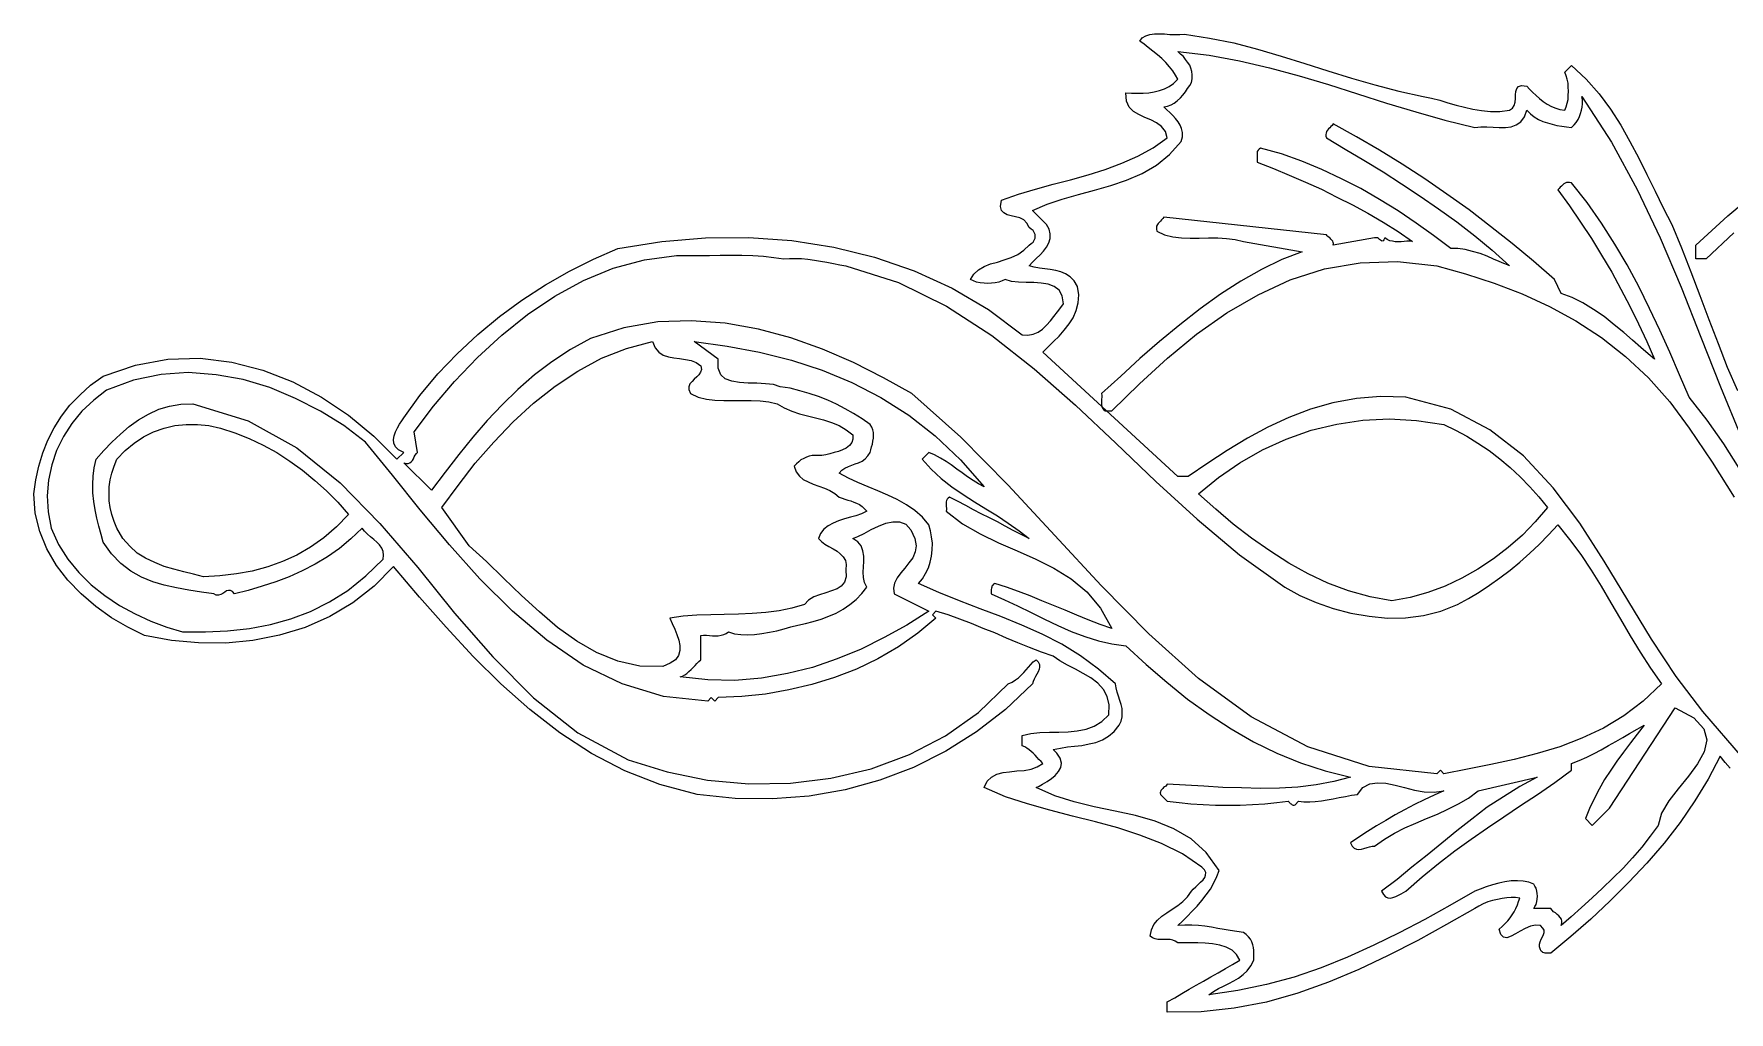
# Model space of a CAD drawing. Extents: x 0.1 to 18.9, y 0.1 to 12.9.
# Drawn here: x 0.05 to 6.77, y 7.66 to 11.54 of the extents above; entities that cross this region are included whole.
import ezdxf

# ---------------------------------------------------------------- set-up
doc = ezdxf.new("R2010")
doc.units = 0
doc.layers.add('1', color=7, linetype='Continuous')

msp = doc.modelspace()

# ---------------------------------------------------------------- linework, layer by layer
for points in [[(6.779, 8.624), (6.759, 8.647), (6.739, 8.671), (6.692, 8.581), (6.639, 8.494), (6.581, 8.409), (6.517, 8.327), (6.449, 8.248), (6.377, 8.172), (6.303, 8.098), (6.226, 8.026), (6.147, 7.957), (6.068, 7.89), (6.062, 7.89), (6.056, 7.89), (6.051, 7.89), (6.045, 7.891), (6.041, 7.892), (6.036, 7.893), (6.033, 7.896), (6.029, 7.899), (6.027, 7.904), (6.023, 7.916), (6.023, 7.926), (6.025, 7.936), (6.029, 7.946), (6.035, 7.955), (6.039, 7.964), (6.041, 7.972), (6.041, 7.982), (6.036, 7.99), (6.027, 8), (6.007, 8.002), (5.987, 7.998), (5.966, 7.989), (5.946, 7.978), (5.928, 7.967), (5.91, 7.958), (5.894, 7.952), (5.88, 7.954), (5.87, 7.964), (5.863, 7.986), (5.875, 7.997), (5.886, 8.007), (5.897, 8.019), (5.906, 8.031), (5.915, 8.043), (5.922, 8.055), (5.929, 8.068), (5.935, 8.082), (5.94, 8.095), (5.945, 8.109), (5.928, 8.111), (5.911, 8.111), (5.893, 8.11), (5.875, 8.107), (5.856, 8.104), (5.837, 8.099), (5.818, 8.094), (5.8, 8.086), (5.783, 8.077), (5.767, 8.068), (5.654, 8.004), (5.54, 7.941), (5.423, 7.881), (5.306, 7.826), (5.187, 7.775), (5.065, 7.732), (4.94, 7.697), (4.813, 7.672), (4.682, 7.658), (4.547, 7.657), (4.547, 7.698), (4.577, 7.714), (4.605, 7.731), (4.634, 7.748), (4.662, 7.764), (4.691, 7.78), (4.72, 7.797), (4.749, 7.813), (4.778, 7.83), (4.806, 7.846), (4.835, 7.863), (4.822, 7.885), (4.804, 7.902), (4.781, 7.914), (4.755, 7.922), (4.727, 7.928), (4.698, 7.93), (4.668, 7.931), (4.639, 7.931), (4.613, 7.931), (4.589, 7.931), (4.579, 7.938), (4.569, 7.942), (4.558, 7.945), (4.546, 7.945), (4.534, 7.945), (4.522, 7.945), (4.51, 7.945), (4.499, 7.947), (4.488, 7.952), (4.479, 7.958), (4.484, 7.983), (4.494, 8.004), (4.508, 8.022), (4.526, 8.037), (4.546, 8.051), (4.567, 8.065), (4.589, 8.08), (4.609, 8.095), (4.628, 8.114), (4.643, 8.136), (4.65, 8.145), (4.66, 8.154), (4.67, 8.163), (4.679, 8.172), (4.689, 8.181), (4.696, 8.19), (4.699, 8.2), (4.7, 8.21), (4.695, 8.221), (4.684, 8.232), (4.607, 8.284), (4.524, 8.326), (4.439, 8.359), (4.351, 8.387), (4.262, 8.411), (4.172, 8.434), (4.082, 8.457), (3.993, 8.482), (3.906, 8.511), (3.821, 8.547), (3.833, 8.572), (3.85, 8.589), (3.871, 8.6), (3.896, 8.607), (3.922, 8.61), (3.951, 8.613), (3.98, 8.615), (4.007, 8.62), (4.032, 8.629), (4.054, 8.643), (4.047, 8.651), (4.038, 8.659), (4.031, 8.666), (4.023, 8.675), (4.016, 8.683), (4.007, 8.69), (4, 8.697), (3.991, 8.703), (3.982, 8.708), (3.972, 8.712), (3.972, 8.753), (4.006, 8.761), (4.042, 8.765), (4.08, 8.767), (4.117, 8.767), (4.154, 8.768), (4.19, 8.772), (4.226, 8.779), (4.258, 8.79), (4.288, 8.809), (4.315, 8.835), (4.317, 8.875), (4.309, 8.908), (4.294, 8.936), (4.272, 8.961), (4.244, 8.982), (4.214, 9), (4.183, 9.017), (4.151, 9.033), (4.121, 9.05), (4.095, 9.068), (4.048, 9.084), (4.001, 9.102), (3.955, 9.121), (3.91, 9.14), (3.863, 9.16), (3.817, 9.178), (3.771, 9.197), (3.725, 9.215), (3.678, 9.232), (3.63, 9.246), (3.616, 9.232), (3.63, 9.219), (3.558, 9.159), (3.481, 9.105), (3.4, 9.058), (3.315, 9.017), (3.228, 8.984), (3.138, 8.956), (3.047, 8.934), (2.954, 8.918), (2.86, 8.908), (2.767, 8.904), (2.753, 8.89), (2.739, 8.904), (2.726, 8.89), (2.55, 8.908), (2.386, 8.958), (2.232, 9.033), (2.087, 9.131), (1.951, 9.246), (1.822, 9.374), (1.701, 9.51), (1.585, 9.648), (1.476, 9.786), (1.369, 9.917), (1.283, 9.982), (1.19, 10.04), (1.091, 10.09), (0.989, 10.133), (0.884, 10.165), (0.776, 10.184), (0.666, 10.192), (0.558, 10.185), (0.449, 10.162), (0.342, 10.123), (0.291, 10.083), (0.244, 10.039), (0.205, 9.99), (0.171, 9.939), (0.144, 9.884), (0.125, 9.827), (0.112, 9.766), (0.107, 9.704), (0.111, 9.64), (0.123, 9.575), (0.151, 9.511), (0.188, 9.453), (0.232, 9.4), (0.281, 9.351), (0.335, 9.308), (0.393, 9.269), (0.455, 9.236), (0.517, 9.207), (0.581, 9.183), (0.643, 9.164), (0.734, 9.164), (0.822, 9.168), (0.909, 9.178), (0.992, 9.194), (1.072, 9.216), (1.15, 9.245), (1.226, 9.283), (1.299, 9.329), (1.37, 9.386), (1.438, 9.452), (1.44, 9.469), (1.438, 9.483), (1.433, 9.496), (1.424, 9.509), (1.413, 9.52), (1.401, 9.53), (1.388, 9.541), (1.376, 9.552), (1.365, 9.563), (1.356, 9.575), (1.311, 9.533), (1.266, 9.495), (1.218, 9.462), (1.169, 9.433), (1.118, 9.406), (1.066, 9.383), (1.013, 9.363), (0.959, 9.345), (0.904, 9.329), (0.849, 9.315), (0.841, 9.324), (0.833, 9.328), (0.826, 9.329), (0.818, 9.327), (0.811, 9.322), (0.803, 9.317), (0.795, 9.313), (0.786, 9.31), (0.777, 9.31), (0.767, 9.315), (0.718, 9.322), (0.668, 9.33), (0.619, 9.339), (0.571, 9.35), (0.525, 9.363), (0.481, 9.381), (0.438, 9.405), (0.398, 9.435), (0.362, 9.474), (0.328, 9.52), (0.32, 9.551), (0.311, 9.583), (0.303, 9.615), (0.297, 9.648), (0.291, 9.681), (0.288, 9.715), (0.287, 9.749), (0.289, 9.782), (0.293, 9.815), (0.301, 9.849), (0.331, 9.883), (0.363, 9.916), (0.397, 9.948), (0.432, 9.978), (0.469, 10.005), (0.508, 10.028), (0.549, 10.047), (0.592, 10.059), (0.637, 10.067), (0.684, 10.068), (0.904, 10.001), (1.096, 9.894), (1.268, 9.755), (1.426, 9.594), (1.576, 9.419), (1.722, 9.239), (1.874, 9.065), (2.034, 8.903), (2.211, 8.764), (2.41, 8.657), (2.565, 8.609), (2.725, 8.577), (2.888, 8.562), (3.053, 8.565), (3.214, 8.584), (3.373, 8.622), (3.525, 8.678), (3.668, 8.752), (3.799, 8.845), (3.917, 8.958), (3.932, 8.965), (3.946, 8.974), (3.958, 8.982), (3.968, 8.993), (3.978, 9.003), (3.988, 9.014), (3.997, 9.024), (4.006, 9.035), (4.016, 9.045), (4.027, 9.054), (4.035, 9.045), (4.04, 9.035), (4.041, 9.025), (4.039, 9.016), (4.035, 9.006), (4.03, 8.997), (4.025, 8.988), (4.02, 8.977), (4.016, 8.968), (4.013, 8.958), (3.906, 8.857), (3.791, 8.768), (3.669, 8.691), (3.541, 8.627), (3.408, 8.576), (3.27, 8.538), (3.127, 8.513), (2.982, 8.502), (2.834, 8.504), (2.684, 8.52), (2.536, 8.559), (2.397, 8.613), (2.265, 8.682), (2.139, 8.764), (2.02, 8.857), (1.905, 8.958), (1.795, 9.067), (1.688, 9.183), (1.583, 9.302), (1.479, 9.424), (1.403, 9.345), (1.319, 9.279), (1.227, 9.225), (1.13, 9.182), (1.028, 9.151), (0.922, 9.13), (0.815, 9.12), (0.707, 9.121), (0.599, 9.13), (0.493, 9.15), (0.427, 9.183), (0.362, 9.22), (0.3, 9.265), (0.242, 9.315), (0.189, 9.369), (0.143, 9.428), (0.105, 9.494), (0.077, 9.562), (0.059, 9.635), (0.054, 9.712), (0.061, 9.767), (0.073, 9.821), (0.089, 9.874), (0.109, 9.924), (0.134, 9.973), (0.164, 10.019), (0.197, 10.063), (0.237, 10.104), (0.279, 10.142), (0.328, 10.178), (0.457, 10.222), (0.585, 10.246), (0.713, 10.25), (0.839, 10.234), (0.962, 10.202), (1.08, 10.155), (1.194, 10.095), (1.301, 10.023), (1.401, 9.94), (1.493, 9.849), (1.52, 9.876), (1.5, 9.886), (1.488, 9.898), (1.481, 9.912), (1.48, 9.927), (1.482, 9.942), (1.488, 9.958), (1.495, 9.973), (1.504, 9.988), (1.512, 10.001), (1.52, 10.013), (1.584, 10.102), (1.655, 10.187), (1.732, 10.267), (1.814, 10.343), (1.9, 10.414), (1.989, 10.479), (2.082, 10.54), (2.177, 10.594), (2.273, 10.642), (2.369, 10.684), (2.543, 10.712), (2.716, 10.726), (2.888, 10.728), (3.059, 10.716), (3.225, 10.69), (3.387, 10.65), (3.544, 10.596), (3.695, 10.527), (3.838, 10.442), (3.972, 10.342), (3.994, 10.34), (4.016, 10.344), (4.035, 10.352), (4.053, 10.364), (4.069, 10.38), (4.084, 10.397), (4.098, 10.415), (4.112, 10.433), (4.125, 10.45), (4.136, 10.465), (4.131, 10.497), (4.119, 10.519), (4.099, 10.534), (4.075, 10.543), (4.047, 10.547), (4.018, 10.549), (3.988, 10.55), (3.958, 10.551), (3.929, 10.554), (3.904, 10.561), (3.892, 10.556), (3.879, 10.551), (3.865, 10.548), (3.85, 10.547), (3.835, 10.546), (3.821, 10.547), (3.805, 10.548), (3.791, 10.551), (3.779, 10.556), (3.767, 10.561), (3.78, 10.583), (3.799, 10.6), (3.821, 10.613), (3.846, 10.623), (3.874, 10.63), (3.901, 10.639), (3.928, 10.649), (3.955, 10.661), (3.979, 10.677), (4, 10.698), (4.008, 10.704), (4.015, 10.71), (4.02, 10.717), (4.023, 10.725), (4.024, 10.732), (4.023, 10.74), (4.02, 10.748), (4.015, 10.755), (4.008, 10.761), (4, 10.767), (3.991, 10.785), (3.978, 10.798), (3.963, 10.806), (3.946, 10.81), (3.928, 10.814), (3.912, 10.818), (3.899, 10.825), (3.89, 10.835), (3.886, 10.851), (3.89, 10.876), (3.957, 10.899), (4.025, 10.92), (4.095, 10.939), (4.164, 10.957), (4.233, 10.976), (4.301, 10.998), (4.367, 11.022), (4.43, 11.05), (4.491, 11.083), (4.547, 11.123), (4.54, 11.148), (4.524, 11.168), (4.505, 11.183), (4.482, 11.194), (4.458, 11.204), (4.434, 11.215), (4.413, 11.228), (4.396, 11.245), (4.386, 11.269), (4.383, 11.301), (4.406, 11.3), (4.429, 11.3), (4.452, 11.3), (4.474, 11.302), (4.495, 11.305), (4.517, 11.31), (4.536, 11.317), (4.555, 11.327), (4.572, 11.339), (4.589, 11.356), (4.58, 11.372), (4.569, 11.388), (4.556, 11.405), (4.541, 11.421), (4.525, 11.437), (4.508, 11.452), (4.49, 11.467), (4.472, 11.481), (4.455, 11.494), (4.438, 11.506), (4.448, 11.519), (4.462, 11.528), (4.478, 11.533), (4.496, 11.535), (4.516, 11.535), (4.536, 11.535), (4.557, 11.533), (4.577, 11.532), (4.597, 11.532), (4.616, 11.534), (4.714, 11.518), (4.811, 11.499), (4.905, 11.474), (4.999, 11.447), (5.092, 11.418), (5.184, 11.389), (5.277, 11.36), (5.37, 11.333), (5.465, 11.308), (5.561, 11.287), (5.595, 11.28), (5.628, 11.272), (5.66, 11.262), (5.693, 11.253), (5.726, 11.244), (5.759, 11.237), (5.793, 11.231), (5.828, 11.227), (5.865, 11.228), (5.904, 11.232), (5.916, 11.24), (5.923, 11.251), (5.927, 11.265), (5.928, 11.279), (5.928, 11.293), (5.929, 11.307), (5.933, 11.318), (5.94, 11.326), (5.952, 11.33), (5.972, 11.328), (5.983, 11.316), (5.995, 11.304), (6.009, 11.291), (6.023, 11.279), (6.037, 11.267), (6.053, 11.256), (6.07, 11.247), (6.087, 11.24), (6.104, 11.235), (6.123, 11.232), (6.128, 11.246), (6.133, 11.26), (6.136, 11.275), (6.137, 11.291), (6.138, 11.308), (6.137, 11.324), (6.136, 11.34), (6.133, 11.356), (6.128, 11.369), (6.123, 11.383), (6.15, 11.41), (6.208, 11.355), (6.259, 11.297), (6.304, 11.236), (6.345, 11.173), (6.381, 11.109), (6.416, 11.043), (6.448, 10.977), (6.481, 10.911), (6.513, 10.845), (6.547, 10.78), (6.586, 10.687), (6.623, 10.592), (6.659, 10.498), (6.694, 10.403), (6.731, 10.308), (6.767, 10.214), (6.808, 10.121)], [(6.793, 10.747), (6.684, 10.643), (6.643, 10.643), (6.643, 10.698), (6.769, 10.814), (6.899, 10.922)]]:
    msp.add_lwpolyline(points)
at = {"layer": '1'}
for points in [[(6.827, 8.666), (6.671, 8.849), (6.565, 8.987), (6.467, 9.136), (6.373, 9.29), (6.279, 9.445), (6.183, 9.595), (6.077, 9.736), (5.959, 9.862), (5.826, 9.966), (5.672, 10.047), (5.493, 10.095), (5.392, 10.098), (5.297, 10.089), (5.204, 10.072), (5.115, 10.047), (5.029, 10.014), (4.946, 9.976), (4.865, 9.932), (4.785, 9.884), (4.708, 9.833), (4.63, 9.78), (4.589, 9.78), (4.054, 10.273), (4.075, 10.294), (4.096, 10.315), (4.119, 10.337), (4.139, 10.36), (4.158, 10.385), (4.174, 10.41), (4.186, 10.439), (4.194, 10.469), (4.196, 10.5), (4.191, 10.534), (4.178, 10.556), (4.162, 10.572), (4.144, 10.584), (4.125, 10.592), (4.105, 10.597), (4.083, 10.601), (4.062, 10.603), (4.041, 10.606), (4.019, 10.61), (4, 10.616), (4.013, 10.63), (4.028, 10.644), (4.043, 10.659), (4.057, 10.674), (4.069, 10.69), (4.077, 10.707), (4.083, 10.724), (4.083, 10.742), (4.079, 10.761), (4.068, 10.78), (4.013, 10.835), (4.071, 10.86), (4.131, 10.88), (4.195, 10.898), (4.259, 10.915), (4.323, 10.934), (4.386, 10.955), (4.447, 10.982), (4.504, 11.015), (4.556, 11.057), (4.602, 11.109), (4.607, 11.127), (4.607, 11.144), (4.604, 11.16), (4.598, 11.173), (4.59, 11.187), (4.58, 11.199), (4.569, 11.211), (4.557, 11.223), (4.545, 11.234), (4.534, 11.246), (4.548, 11.249), (4.562, 11.254), (4.575, 11.261), (4.587, 11.27), (4.599, 11.281), (4.609, 11.292), (4.619, 11.305), (4.628, 11.318), (4.636, 11.33), (4.643, 11.342), (4.646, 11.357), (4.646, 11.373), (4.644, 11.386), (4.641, 11.399), (4.636, 11.411), (4.628, 11.423), (4.62, 11.434), (4.611, 11.445), (4.6, 11.455), (4.589, 11.465), (4.713, 11.451), (4.834, 11.428), (4.953, 11.401), (5.07, 11.369), (5.186, 11.334), (5.301, 11.297), (5.416, 11.261), (5.532, 11.226), (5.648, 11.193), (5.767, 11.164)], [(5.767, 11.164), (5.79, 11.166), (5.814, 11.166), (5.839, 11.165), (5.863, 11.164), (5.888, 11.164), (5.91, 11.167), (5.931, 11.174), (5.949, 11.187), (5.963, 11.206), (5.972, 11.232), (5.987, 11.218), (6.002, 11.206), (6.019, 11.196), (6.036, 11.188), (6.054, 11.182), (6.073, 11.177), (6.092, 11.172), (6.111, 11.169), (6.13, 11.166), (6.15, 11.164), (6.16, 11.174), (6.168, 11.184), (6.176, 11.196), (6.181, 11.207), (6.186, 11.219), (6.19, 11.232), (6.192, 11.244), (6.193, 11.258), (6.193, 11.273), (6.191, 11.287), (6.308, 11.106), (6.41, 10.918), (6.501, 10.726), (6.584, 10.531), (6.663, 10.333), (6.741, 10.136), (6.821, 9.94)], [(6.815, 9.814), (6.754, 9.91), (6.688, 10.004), (6.616, 10.095), (6.578, 10.184), (6.54, 10.273), (6.5, 10.36), (6.459, 10.447), (6.416, 10.534), (6.37, 10.619), (6.321, 10.702), (6.268, 10.785), (6.212, 10.866), (6.15, 10.945), (6.142, 10.946), (6.136, 10.946), (6.13, 10.946), (6.125, 10.943), (6.119, 10.94), (6.114, 10.935), (6.11, 10.931), (6.105, 10.927), (6.101, 10.922), (6.095, 10.917), (6.142, 10.854), (6.186, 10.789), (6.229, 10.724), (6.269, 10.658), (6.309, 10.59), (6.345, 10.523), (6.381, 10.455), (6.415, 10.386), (6.448, 10.316), (6.479, 10.246), (6.454, 10.267), (6.425, 10.292), (6.392, 10.321), (6.357, 10.351), (6.319, 10.382), (6.279, 10.414), (6.237, 10.443), (6.195, 10.469), (6.152, 10.49), (6.109, 10.506), (6.082, 10.561), (5.999, 10.634), (5.915, 10.704), (5.829, 10.772), (5.744, 10.838), (5.656, 10.9), (5.568, 10.961), (5.479, 11.018), (5.388, 11.074), (5.297, 11.127), (5.205, 11.178), (5.201, 11.172), (5.196, 11.168), (5.191, 11.163), (5.187, 11.159), (5.183, 11.154), (5.179, 11.148), (5.177, 11.142), (5.176, 11.136), (5.176, 11.13), (5.178, 11.123), (5.253, 11.078), (5.327, 11.034), (5.403, 10.988), (5.476, 10.94), (5.55, 10.892), (5.623, 10.842), (5.695, 10.79), (5.766, 10.735), (5.835, 10.677), (5.904, 10.616), (5.896, 10.619), (5.881, 10.625), (5.863, 10.633), (5.84, 10.642), (5.815, 10.654), (5.787, 10.664), (5.757, 10.672), (5.728, 10.68), (5.699, 10.684), (5.671, 10.684), (5.603, 10.736), (5.534, 10.785), (5.462, 10.833), (5.389, 10.879), (5.315, 10.922), (5.238, 10.961), (5.16, 10.998), (5.081, 11.03), (5, 11.059), (4.917, 11.082), (4.911, 11.078), (4.907, 11.074), (4.904, 11.069), (4.903, 11.064), (4.903, 11.058), (4.903, 11.051), (4.904, 11.045), (4.904, 11.039), (4.904, 11.033), (4.904, 11.027), (4.968, 11.001), (5.031, 10.975), (5.095, 10.947), (5.158, 10.919), (5.22, 10.888), (5.281, 10.857), (5.342, 10.824), (5.403, 10.789), (5.462, 10.751), (5.52, 10.712), (5.509, 10.713), (5.497, 10.713), (5.486, 10.712), (5.474, 10.711), (5.462, 10.711), (5.451, 10.711), (5.44, 10.713), (5.429, 10.715), (5.419, 10.72), (5.41, 10.726), (5.406, 10.718), (5.403, 10.714), (5.399, 10.713), (5.396, 10.714), (5.392, 10.717), (5.388, 10.72), (5.384, 10.724), (5.38, 10.726), (5.375, 10.727), (5.369, 10.726), (5.205, 10.698), (5.206, 10.704), (5.205, 10.708), (5.203, 10.713), (5.2, 10.717), (5.196, 10.721), (5.193, 10.725), (5.189, 10.728), (5.184, 10.732), (5.181, 10.735), (5.178, 10.739), (4.534, 10.808), (4.529, 10.803), (4.524, 10.798), (4.52, 10.793), (4.516, 10.789), (4.511, 10.784), (4.508, 10.779), (4.505, 10.773), (4.505, 10.767), (4.505, 10.761), (4.506, 10.753), (4.536, 10.739), (4.569, 10.731), (4.603, 10.726), (4.638, 10.725), (4.674, 10.725), (4.711, 10.726), (4.747, 10.726), (4.782, 10.724), (4.816, 10.72), (4.849, 10.712), (5.082, 10.671), (5.001, 10.641), (4.921, 10.601), (4.839, 10.555), (4.758, 10.503), (4.677, 10.445), (4.597, 10.382), (4.517, 10.316), (4.439, 10.248), (4.363, 10.178), (4.287, 10.109), (4.288, 10.102), (4.288, 10.095), (4.287, 10.087), (4.286, 10.079), (4.286, 10.071), (4.286, 10.065), (4.288, 10.058), (4.291, 10.051), (4.295, 10.046), (4.301, 10.041), (4.328, 10.041), (4.437, 10.148), (4.548, 10.25), (4.663, 10.345), (4.783, 10.429), (4.907, 10.501), (5.035, 10.56), (5.171, 10.603), (5.312, 10.628), (5.46, 10.633), (5.616, 10.616), (5.73, 10.584), (5.843, 10.547), (5.954, 10.504), (6.063, 10.454), (6.167, 10.397), (6.268, 10.331), (6.364, 10.256), (6.455, 10.172), (6.539, 10.077), (6.616, 9.972), (6.708, 9.837), (6.795, 9.699)], [(3.027, 10.643), (3.049, 10.645), (3.073, 10.645), (3.097, 10.644), (3.122, 10.642), (3.148, 10.638), (3.172, 10.634), (3.198, 10.63), (3.224, 10.625), (3.249, 10.62), (3.273, 10.616), (3.481, 10.549), (3.672, 10.455), (3.851, 10.339), (4.02, 10.207), (4.183, 10.063), (4.343, 9.912), (4.502, 9.76), (4.666, 9.611), (4.834, 9.47), (5.013, 9.342), (5.073, 9.309), (5.137, 9.281), (5.205, 9.257), (5.275, 9.238), (5.347, 9.226), (5.42, 9.219), (5.492, 9.22), (5.563, 9.229), (5.632, 9.246), (5.698, 9.273), (5.741, 9.297), (5.784, 9.322), (5.825, 9.35), (5.866, 9.379), (5.906, 9.409), (5.945, 9.441), (5.984, 9.476), (6.022, 9.511), (6.059, 9.549), (6.095, 9.589), (6.142, 9.531), (6.187, 9.471), (6.228, 9.409), (6.267, 9.345), (6.306, 9.28), (6.344, 9.215), (6.382, 9.149), (6.422, 9.084), (6.463, 9.021), (6.506, 8.958), (6.434, 8.89), (6.357, 8.832), (6.276, 8.783), (6.191, 8.743), (6.104, 8.709), (6.014, 8.682), (5.923, 8.659), (5.83, 8.639), (5.737, 8.62), (5.643, 8.602), (5.63, 8.616), (5.616, 8.602), (5.348, 8.631), (5.104, 8.709), (4.88, 8.828), (4.671, 8.98), (4.474, 9.156), (4.285, 9.348), (4.101, 9.547), (3.916, 9.746), (3.729, 9.936), (3.534, 10.109), (3.422, 10.172), (3.303, 10.232), (3.181, 10.285), (3.055, 10.33), (2.926, 10.365), (2.794, 10.388), (2.66, 10.398), (2.527, 10.393), (2.393, 10.37), (2.26, 10.328), (2.181, 10.284), (2.107, 10.235), (2.038, 10.183), (1.973, 10.125), (1.91, 10.065), (1.851, 10.002), (1.794, 9.936), (1.738, 9.868), (1.684, 9.797), (1.63, 9.726), (1.52, 9.835), (1.53, 9.832), (1.538, 9.832), (1.545, 9.834), (1.55, 9.839), (1.555, 9.844), (1.559, 9.851), (1.562, 9.858), (1.566, 9.865), (1.571, 9.871), (1.575, 9.876), (1.561, 9.958), (1.638, 10.059), (1.722, 10.157), (1.812, 10.252), (1.909, 10.341), (2.011, 10.422), (2.119, 10.495), (2.233, 10.557), (2.351, 10.606), (2.475, 10.639), (2.602, 10.657), (2.645, 10.656), (2.688, 10.656), (2.732, 10.657), (2.774, 10.658), (2.818, 10.658), (2.861, 10.658), (2.904, 10.656), (2.946, 10.654), (2.987, 10.649), (3.027, 10.643)], [(2.698, 10.219), (2.7, 10.205), (2.697, 10.194), (2.69, 10.184), (2.682, 10.175), (2.672, 10.166), (2.663, 10.157), (2.655, 10.148), (2.651, 10.136), (2.651, 10.125), (2.657, 10.109), (2.687, 10.095), (2.72, 10.087), (2.754, 10.083), (2.789, 10.081), (2.825, 10.081), (2.862, 10.082), (2.898, 10.082), (2.933, 10.08), (2.967, 10.076), (3, 10.068), (3.028, 10.052), (3.059, 10.04), (3.089, 10.029), (3.121, 10.021), (3.153, 10.013), (3.184, 10.005), (3.216, 9.995), (3.246, 9.982), (3.274, 9.966), (3.301, 9.945), (3.301, 9.928), (3.296, 9.915), (3.287, 9.903), (3.274, 9.893), (3.26, 9.886), (3.244, 9.88), (3.226, 9.875), (3.209, 9.87), (3.193, 9.866), (3.178, 9.863), (3.164, 9.864), (3.152, 9.864), (3.139, 9.863), (3.128, 9.861), (3.117, 9.857), (3.106, 9.852), (3.095, 9.847), (3.086, 9.839), (3.077, 9.831), (3.068, 9.821), (3.076, 9.799), (3.089, 9.782), (3.104, 9.769), (3.123, 9.759), (3.144, 9.75), (3.166, 9.742), (3.188, 9.734), (3.209, 9.725), (3.229, 9.713), (3.246, 9.698), (3.258, 9.695), (3.269, 9.691), (3.281, 9.687), (3.293, 9.684), (3.304, 9.679), (3.315, 9.674), (3.327, 9.669), (3.337, 9.661), (3.346, 9.654), (3.356, 9.643), (3.335, 9.633), (3.313, 9.625), (3.291, 9.619), (3.267, 9.612), (3.244, 9.604), (3.223, 9.595), (3.203, 9.585), (3.186, 9.571), (3.173, 9.555), (3.164, 9.534), (3.176, 9.523), (3.19, 9.512), (3.206, 9.503), (3.222, 9.494), (3.238, 9.484), (3.251, 9.474), (3.262, 9.462), (3.271, 9.447), (3.274, 9.431), (3.273, 9.41), (3.274, 9.382), (3.268, 9.362), (3.255, 9.346), (3.238, 9.335), (3.216, 9.327), (3.193, 9.319), (3.169, 9.311), (3.146, 9.303), (3.125, 9.29), (3.109, 9.273), (3.059, 9.258), (3.008, 9.248), (2.956, 9.241), (2.902, 9.237), (2.847, 9.234), (2.791, 9.233), (2.737, 9.232), (2.682, 9.23), (2.628, 9.226), (2.575, 9.219), (2.584, 9.197), (2.595, 9.175), (2.603, 9.154), (2.611, 9.131), (2.615, 9.111), (2.615, 9.09), (2.609, 9.071), (2.597, 9.054), (2.577, 9.04), (2.547, 9.027), (2.456, 9.029), (2.369, 9.048), (2.285, 9.082), (2.207, 9.128), (2.13, 9.182), (2.058, 9.244), (1.987, 9.309), (1.916, 9.377), (1.848, 9.443), (1.78, 9.506), (1.671, 9.657), (1.736, 9.745), (1.804, 9.833), (1.877, 9.916), (1.954, 9.997), (2.035, 10.071), (2.12, 10.139), (2.21, 10.198), (2.304, 10.249), (2.403, 10.288), (2.506, 10.315), (2.517, 10.291), (2.531, 10.273), (2.549, 10.262), (2.57, 10.255), (2.591, 10.251), (2.614, 10.248), (2.637, 10.244), (2.66, 10.24), (2.68, 10.232), (2.698, 10.219)], [(3.821, 9.739), (3.799, 9.751), (3.777, 9.765), (3.755, 9.779), (3.734, 9.795), (3.713, 9.81), (3.691, 9.826), (3.67, 9.84), (3.648, 9.853), (3.625, 9.866), (3.602, 9.876), (3.575, 9.849), (3.611, 9.809), (3.651, 9.773), (3.693, 9.74), (3.738, 9.709), (3.783, 9.68), (3.828, 9.652), (3.874, 9.625), (3.917, 9.595), (3.96, 9.565), (4, 9.534), (3.968, 9.55), (3.936, 9.566), (3.905, 9.583), (3.874, 9.6), (3.842, 9.616), (3.81, 9.632), (3.779, 9.648), (3.748, 9.666), (3.716, 9.682), (3.684, 9.698), (3.678, 9.695), (3.674, 9.69), (3.672, 9.685), (3.67, 9.68), (3.67, 9.674), (3.67, 9.667), (3.671, 9.661), (3.672, 9.655), (3.672, 9.649), (3.671, 9.643), (3.736, 9.593), (3.805, 9.553), (3.878, 9.517), (3.952, 9.485), (4.026, 9.452), (4.098, 9.417), (4.166, 9.375), (4.228, 9.323), (4.283, 9.258), (4.328, 9.178), (4.281, 9.194), (4.234, 9.212), (4.188, 9.231), (4.142, 9.25), (4.096, 9.269), (4.05, 9.288), (4.004, 9.307), (3.958, 9.325), (3.91, 9.341), (3.863, 9.356), (3.858, 9.353), (3.855, 9.35), (3.852, 9.346), (3.851, 9.342), (3.85, 9.338), (3.849, 9.332), (3.849, 9.327), (3.849, 9.321), (3.849, 9.315), (3.902, 9.291), (3.954, 9.267), (4.007, 9.241), (4.06, 9.215), (4.113, 9.19), (4.166, 9.166), (4.22, 9.146), (4.274, 9.129), (4.328, 9.117), (4.383, 9.109), (4.463, 9.035), (4.545, 8.965), (4.628, 8.898), (4.713, 8.837), (4.8, 8.78), (4.889, 8.729), (4.982, 8.684), (5.076, 8.645), (5.173, 8.613), (5.273, 8.589), (5.207, 8.571), (5.137, 8.558), (5.065, 8.549), (4.992, 8.545), (4.917, 8.544), (4.842, 8.546), (4.767, 8.548), (4.692, 8.553), (4.619, 8.557), (4.547, 8.561), (4.544, 8.557), (4.541, 8.553), (4.536, 8.55), (4.532, 8.547), (4.529, 8.543), (4.525, 8.539), (4.522, 8.535), (4.52, 8.53), (4.519, 8.526), (4.52, 8.52), (4.547, 8.493), (4.594, 8.488), (4.641, 8.482), (4.69, 8.48), (4.738, 8.478), (4.787, 8.477), (4.836, 8.478), (4.885, 8.48), (4.934, 8.482), (4.981, 8.488), (5.027, 8.493), (5.029, 8.49), (5.033, 8.487), (5.035, 8.484), (5.039, 8.482), (5.042, 8.479), (5.046, 8.478), (5.05, 8.478), (5.054, 8.479), (5.068, 8.493), (5.089, 8.49), (5.112, 8.49), (5.134, 8.492), (5.158, 8.494), (5.181, 8.499), (5.205, 8.503), (5.229, 8.508), (5.254, 8.512), (5.277, 8.517), (5.301, 8.52), (5.323, 8.547), (5.35, 8.562), (5.38, 8.566), (5.414, 8.564), (5.45, 8.557), (5.488, 8.547), (5.527, 8.537), (5.565, 8.53), (5.605, 8.529), (5.643, 8.534), (5.605, 8.517), (5.565, 8.499), (5.527, 8.48), (5.488, 8.459), (5.451, 8.439), (5.413, 8.417), (5.377, 8.395), (5.341, 8.373), (5.307, 8.351), (5.273, 8.328), (5.28, 8.315), (5.288, 8.307), (5.297, 8.303), (5.307, 8.301), (5.317, 8.303), (5.327, 8.305), (5.339, 8.309), (5.349, 8.312), (5.359, 8.315), (5.369, 8.315), (5.408, 8.343), (5.448, 8.367), (5.489, 8.387), (5.532, 8.406), (5.575, 8.424), (5.618, 8.442), (5.66, 8.461), (5.702, 8.482), (5.742, 8.505), (5.78, 8.534), (6.013, 8.589), (5.945, 8.552), (5.88, 8.511), (5.816, 8.469), (5.755, 8.422), (5.695, 8.375), (5.636, 8.327), (5.577, 8.279), (5.517, 8.231), (5.458, 8.183), (5.397, 8.136), (5.404, 8.123), (5.412, 8.114), (5.422, 8.11), (5.432, 8.109), (5.442, 8.111), (5.453, 8.115), (5.464, 8.12), (5.475, 8.126), (5.484, 8.131), (5.493, 8.136), (5.558, 8.193), (5.622, 8.246), (5.687, 8.296), (5.752, 8.342), (5.817, 8.387), (5.882, 8.431), (5.948, 8.476), (6.015, 8.52), (6.083, 8.567), (6.15, 8.616), (6.15, 8.643), (6.18, 8.655), (6.21, 8.668), (6.239, 8.682), (6.267, 8.697), (6.297, 8.714), (6.325, 8.73), (6.353, 8.746), (6.38, 8.762), (6.41, 8.779), (6.438, 8.794), (6.41, 8.759), (6.383, 8.724), (6.356, 8.688), (6.33, 8.652), (6.305, 8.616), (6.281, 8.579), (6.259, 8.541), (6.239, 8.503), (6.221, 8.464), (6.205, 8.424), (6.232, 8.397), (6.301, 8.465), (6.561, 8.863), (6.635, 8.823), (6.674, 8.78), (6.686, 8.736), (6.676, 8.689), (6.649, 8.641), (6.613, 8.592), (6.573, 8.542), (6.536, 8.494), (6.507, 8.445), (6.493, 8.397), (6.462, 8.354), (6.428, 8.311), (6.392, 8.269), (6.354, 8.228), (6.314, 8.188), (6.273, 8.148), (6.232, 8.11), (6.19, 8.072), (6.149, 8.035), (6.109, 8), (6.112, 8.009), (6.112, 8.017), (6.11, 8.025), (6.105, 8.032), (6.1, 8.038), (6.093, 8.044), (6.086, 8.05), (6.079, 8.055), (6.073, 8.061), (6.068, 8.068), (6, 8.068), (6.005, 8.076), (6.01, 8.084), (6.012, 8.095), (6.014, 8.105), (6.015, 8.116), (6.014, 8.127), (6.012, 8.137), (6.01, 8.148), (6.005, 8.156), (6, 8.164), (5.98, 8.172), (5.958, 8.176), (5.935, 8.178), (5.911, 8.177), (5.886, 8.173), (5.861, 8.168), (5.836, 8.161), (5.812, 8.154), (5.788, 8.145), (5.767, 8.136), (5.667, 8.08), (5.568, 8.024), (5.467, 7.971), (5.366, 7.922), (5.262, 7.875), (5.157, 7.833), (5.05, 7.796), (4.94, 7.766), (4.827, 7.742), (4.712, 7.726), (4.731, 7.738), (4.75, 7.75), (4.77, 7.76), (4.791, 7.77), (4.811, 7.781), (4.83, 7.792), (4.848, 7.806), (4.864, 7.821), (4.879, 7.84), (4.89, 7.863), (4.891, 7.875), (4.891, 7.888), (4.891, 7.901), (4.889, 7.913), (4.886, 7.924), (4.882, 7.935), (4.877, 7.946), (4.869, 7.955), (4.86, 7.964), (4.849, 7.972), (4.823, 7.976), (4.797, 7.98), (4.773, 7.984), (4.747, 7.989), (4.722, 7.994), (4.696, 7.998), (4.671, 8), (4.644, 8.002), (4.617, 8.002), (4.589, 8), (4.607, 8.017), (4.626, 8.036), (4.646, 8.057), (4.666, 8.077), (4.684, 8.099), (4.702, 8.122), (4.718, 8.145), (4.732, 8.169), (4.744, 8.194), (4.753, 8.219), (4.702, 8.29), (4.642, 8.344), (4.573, 8.384), (4.499, 8.414), (4.421, 8.436), (4.34, 8.454), (4.258, 8.471), (4.178, 8.49), (4.101, 8.515), (4.027, 8.547), (4.039, 8.553), (4.053, 8.561), (4.071, 8.571), (4.088, 8.583), (4.103, 8.595), (4.116, 8.611), (4.125, 8.627), (4.128, 8.644), (4.123, 8.664), (4.109, 8.684), (4.095, 8.698), (4.124, 8.703), (4.152, 8.708), (4.18, 8.711), (4.209, 8.714), (4.237, 8.72), (4.264, 8.726), (4.29, 8.737), (4.314, 8.751), (4.336, 8.77), (4.356, 8.794), (4.364, 8.81), (4.369, 8.827), (4.369, 8.844), (4.368, 8.86), (4.364, 8.876), (4.359, 8.892), (4.354, 8.909), (4.349, 8.926), (4.345, 8.942), (4.342, 8.958), (4.275, 9.017), (4.203, 9.07), (4.129, 9.115), (4.051, 9.155), (3.97, 9.191), (3.888, 9.225), (3.806, 9.256), (3.723, 9.288), (3.642, 9.321), (3.561, 9.356), (3.577, 9.375), (3.589, 9.396), (3.6, 9.418), (3.607, 9.441), (3.613, 9.465), (3.615, 9.49), (3.616, 9.516), (3.613, 9.541), (3.609, 9.565), (3.602, 9.589), (3.577, 9.619), (3.547, 9.645), (3.513, 9.668), (3.477, 9.689), (3.44, 9.707), (3.4, 9.724), (3.361, 9.74), (3.321, 9.757), (3.283, 9.774), (3.246, 9.794), (3.257, 9.805), (3.269, 9.813), (3.283, 9.82), (3.297, 9.825), (3.31, 9.83), (3.323, 9.835), (3.337, 9.841), (3.349, 9.85), (3.36, 9.862), (3.369, 9.876), (3.372, 9.886), (3.375, 9.898), (3.378, 9.909), (3.38, 9.921), (3.382, 9.932), (3.383, 9.944), (3.383, 9.955), (3.38, 9.966), (3.376, 9.976), (3.369, 9.986), (3.337, 10.009), (3.303, 10.03), (3.27, 10.049), (3.236, 10.067), (3.201, 10.083), (3.165, 10.097), (3.128, 10.11), (3.09, 10.12), (3.052, 10.13), (3.013, 10.136), (2.986, 10.145), (2.954, 10.148), (2.92, 10.15), (2.885, 10.151), (2.851, 10.153), (2.821, 10.158), (2.795, 10.168), (2.777, 10.184), (2.767, 10.21), (2.767, 10.246), (2.671, 10.315), (2.803, 10.297), (2.931, 10.273), (3.057, 10.242), (3.179, 10.202), (3.297, 10.153), (3.412, 10.093), (3.522, 10.023), (3.627, 9.941), (3.727, 9.847), (3.821, 9.739)], [(1.301, 9.63), (1.254, 9.581), (1.203, 9.537), (1.151, 9.5), (1.096, 9.469), (1.04, 9.443), (0.981, 9.422), (0.919, 9.405), (0.857, 9.394), (0.791, 9.386), (0.726, 9.383), (0.687, 9.393), (0.648, 9.403), (0.609, 9.413), (0.571, 9.424), (0.533, 9.439), (0.497, 9.456), (0.464, 9.477), (0.434, 9.504), (0.406, 9.535), (0.383, 9.575), (0.372, 9.602), (0.363, 9.63), (0.357, 9.657), (0.353, 9.684), (0.352, 9.712), (0.353, 9.739), (0.357, 9.767), (0.363, 9.794), (0.372, 9.821), (0.383, 9.849), (0.416, 9.883), (0.451, 9.913), (0.488, 9.938), (0.528, 9.958), (0.57, 9.972), (0.613, 9.982), (0.657, 9.987), (0.702, 9.987), (0.748, 9.982), (0.794, 9.972), (0.851, 9.953), (0.908, 9.931), (0.963, 9.904), (1.017, 9.875), (1.069, 9.841), (1.119, 9.805), (1.168, 9.765), (1.214, 9.723), (1.259, 9.678), (1.301, 9.63)], [(6.054, 9.657), (6.006, 9.601), (5.955, 9.548), (5.899, 9.499), (5.841, 9.454), (5.779, 9.413), (5.715, 9.377), (5.649, 9.346), (5.58, 9.321), (5.51, 9.301), (5.438, 9.287), (5.351, 9.303), (5.266, 9.327), (5.184, 9.358), (5.106, 9.395), (5.029, 9.437), (4.954, 9.485), (4.881, 9.536), (4.809, 9.592), (4.74, 9.651), (4.671, 9.712), (4.75, 9.777), (4.835, 9.835), (4.925, 9.886), (5.019, 9.929), (5.118, 9.964), (5.219, 9.988), (5.322, 10.004), (5.428, 10.009), (5.535, 10.003), (5.643, 9.986), (5.69, 9.964), (5.735, 9.94), (5.779, 9.913), (5.823, 9.883), (5.866, 9.851), (5.906, 9.816), (5.946, 9.779), (5.984, 9.74), (6.02, 9.7), (6.054, 9.657)], [(3.547, 9.534), (3.552, 9.506), (3.548, 9.482), (3.538, 9.458), (3.523, 9.438), (3.507, 9.417), (3.491, 9.398), (3.476, 9.379), (3.466, 9.358), (3.462, 9.337), (3.465, 9.315), (3.602, 9.246), (3.515, 9.191), (3.425, 9.142), (3.333, 9.096), (3.238, 9.057), (3.141, 9.023), (3.041, 8.999), (2.939, 8.981), (2.833, 8.972), (2.726, 8.974), (2.616, 8.986), (2.625, 8.989), (2.635, 8.994), (2.643, 9), (2.651, 9.007), (2.66, 9.015), (2.667, 9.023), (2.675, 9.031), (2.682, 9.039), (2.69, 9.047), (2.698, 9.054), (2.698, 9.15), (2.709, 9.151), (2.721, 9.151), (2.732, 9.15), (2.744, 9.149), (2.756, 9.149), (2.767, 9.149), (2.779, 9.151), (2.789, 9.154), (2.799, 9.158), (2.808, 9.164), (2.831, 9.157), (2.857, 9.154), (2.883, 9.153), (2.911, 9.154), (2.94, 9.158), (2.97, 9.163), (2.999, 9.169), (3.028, 9.177), (3.055, 9.184), (3.082, 9.191), (3.113, 9.198), (3.144, 9.206), (3.175, 9.215), (3.205, 9.226), (3.234, 9.239), (3.262, 9.255), (3.289, 9.273), (3.314, 9.293), (3.336, 9.316), (3.356, 9.342), (3.347, 9.36), (3.343, 9.38), (3.342, 9.401), (3.343, 9.422), (3.344, 9.444), (3.344, 9.465), (3.34, 9.486), (3.333, 9.505), (3.321, 9.521), (3.301, 9.534), (3.321, 9.542), (3.346, 9.555), (3.373, 9.57), (3.402, 9.584), (3.431, 9.595), (3.459, 9.601), (3.486, 9.601), (3.511, 9.591), (3.531, 9.569), (3.547, 9.534)]]:
    msp.add_lwpolyline(points, dxfattribs=at)

doc.saveas('drawing.dxf')
